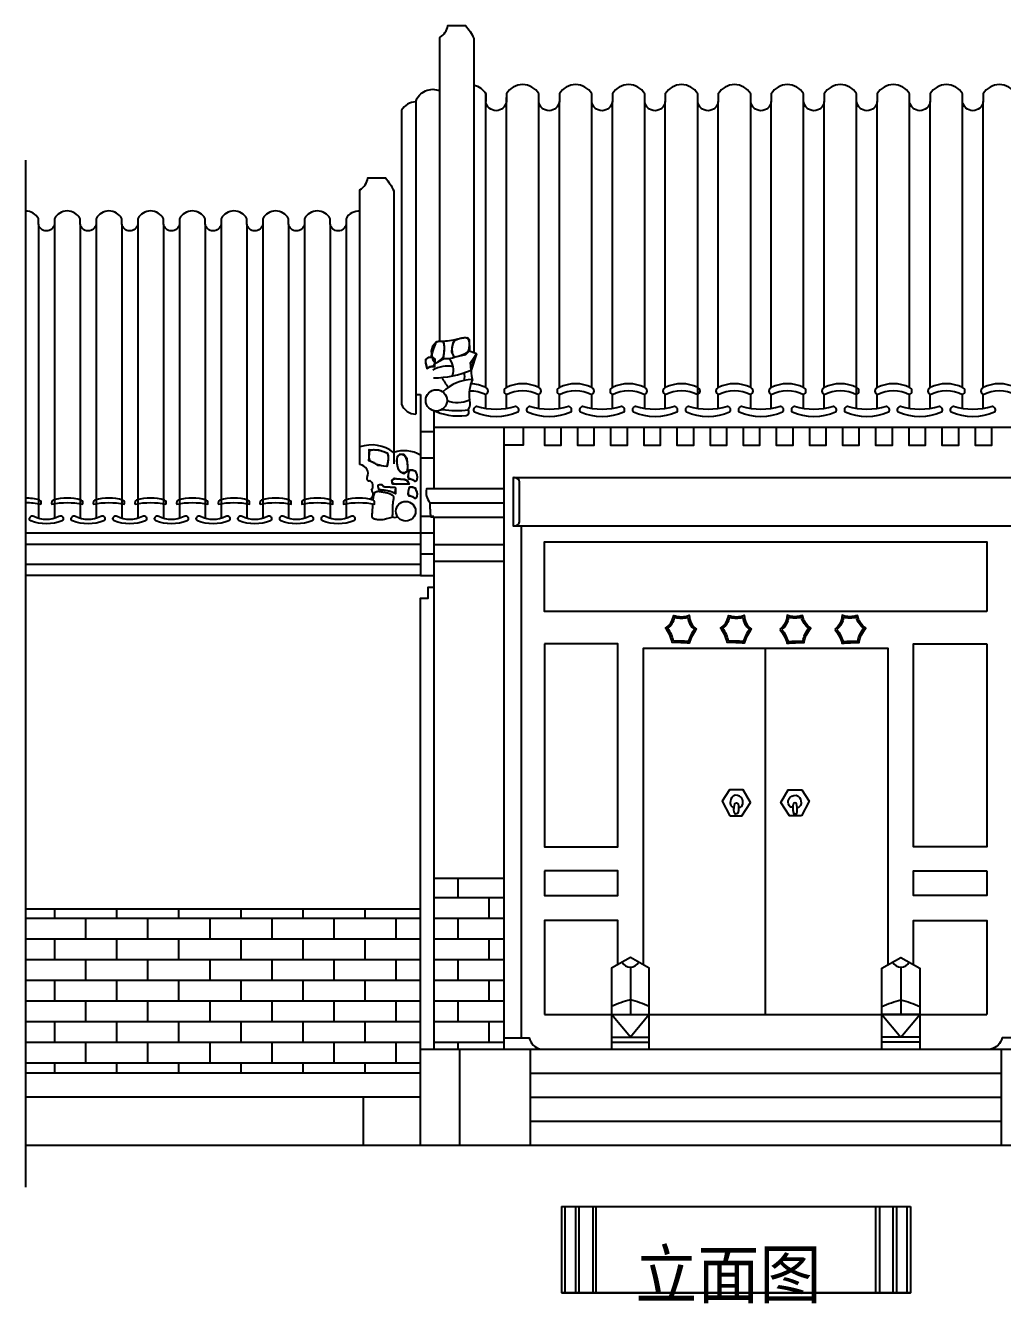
# Model space of a CAD drawing. Header units: metres. Extents: x 8921 to 17925, y 7667 to 23320.
# Drawn here: x 8950 to 14069, y 16623 to 23320 of the extents above; entities that cross this region are included whole.
import ezdxf

# ---------------------------------------------------------------- set-up
doc = ezdxf.new("R2010")
doc.units = ezdxf.units.M
for name, color, linetype in [('2', 2, 'Continuous'), ('3', 3, 'Continuous'), ('4', 4, 'Continuous'), ('7', 7, 'Continuous'), ('BH', 3, 'Continuous')]:
    doc.layers.add(name, color=color, linetype=linetype)

msp = doc.modelspace()

# ---------------------------------------------------------------- hatches: boundary and pattern name
at = {"layer": 'BH'}
h = msp.add_hatch(dxfattribs=at)
h.set_pattern_fill('AR-BRSTD', scale=1.6)
h.paths.add_polyline_path([(11018.86, 18688.28), (8949.75, 18688.28), (8949.75, 17829.88), (11018.86, 17829.88)])
h.paths.add_polyline_path([(11456.98, 18851.88), (11089.12, 18851.88), (11089.12, 18137.48), (11456.98, 18137.48)])
h.paths.add_polyline_path([(11456.98, 18137.48), (11089.12, 18137.48), (11089.12, 17955.88), (11456.98, 17955.88)])

# ---------------------------------------------------------------- linework, layer by layer
at = {"layer": '2'}
msp.add_line((8949.75, 17451.88), (17908.85, 17451.88), dxfattribs=at)
at = {"layer": '3'}
for p, q in [((10994.86, 22920.73), (10994.86, 21283.23)), ((11361.5, 21422.52), (11361.5, 22942.23)), ((11469.5, 21422.52), (11469.5, 22942.23)), ((11639.1, 21422.52), (11639.1, 22922.12)), ((11747.1, 21422.52), (11747.1, 22922.12)), ((11916.7, 21422.52), (11916.7, 22922.12)), ((12024.7, 21422.52), (12024.7, 22922.12)), ((12194.3, 21422.52), (12194.3, 22922.12)), ((12302.3, 21422.52), (12302.3, 22922.12)), ((12471.9, 21314.52), (12471.9, 22922.12)), ((12579.9, 21422.52), (12579.9, 22922.12)), ((12749.5, 21422.52), (12749.5, 22922.12)), ((12857.5, 21422.52), (12857.5, 22922.12)), ((13027.1, 21422.52), (13027.1, 22922.12)), ((13135.1, 21422.52), (13135.1, 22922.12)), ((13304.7, 21314.52), (13304.7, 22922.12)), ((13412.7, 21422.52), (13412.7, 22922.12)), ((13582.3, 21422.52), (13582.3, 22922.12)), ((13690.3, 21422.52), (13690.3, 22922.12)), ((13859.9, 21422.52), (13859.9, 22922.12)), ((13967.9, 21422.52), (13967.9, 22922.12)), ((8949.75, 22614.85), (8949.75, 17232.75)), ((9016.95, 22280.05), (9016.95, 20774.8)), ((9100.95, 22280.05), (9100.95, 20774.8)), ((9100.95, 22280.05), (9100.95, 20774.8)), ((9235.35, 22280.05), (9235.35, 20774.8)), ((9319.35, 22280.05), (9319.35, 20774.8)), ((9319.35, 22280.05), (9319.35, 20774.8)), ((9453.75, 22280.05), (9453.75, 20774.8)), ((9537.75, 22280.05), (9537.75, 20774.8)), ((9537.75, 22280.05), (9537.75, 20774.8)), ((9672.15, 22280.05), (9672.15, 20774.8)), ((9756.15, 22280.05), (9756.15, 20774.8)), ((9756.15, 22280.05), (9756.15, 20774.8)), ((9890.55, 22280.05), (9890.55, 20774.8)), ((9974.55, 22280.05), (9974.55, 20774.8)), ((9974.55, 22280.05), (9974.55, 20774.8)), ((10108.95, 22280.05), (10108.95, 20774.8)), ((10192.95, 22280.05), (10192.95, 20774.8)), ((10192.95, 22280.05), (10192.95, 20774.8)), ((10327.35, 22280.05), (10327.35, 20774.8)), ((10411.35, 22280.05), (10411.35, 20774.8)), ((10545.75, 22280.05), (10545.75, 20774.8)), ((10629.75, 22280.05), (10629.75, 20774.8)), ((11361.5, 21314.52), (11361.5, 21386.52)), ((11469.5, 21314.52), (11469.5, 21386.52)), ((11639.1, 21314.52), (11639.1, 21386.52)), ((11747.1, 21314.52), (11747.1, 21386.52)), ((11916.7, 21314.52), (11916.7, 21386.52)), ((12024.7, 21314.52), (12024.7, 21386.52)), ((12194.3, 21314.52), (12194.3, 21386.52)), ((12302.3, 21314.52), (12302.3, 21386.52)), ((12579.9, 21314.52), (12579.9, 21386.52)), ((12749.5, 21314.52), (12749.5, 21386.52)), ((12857.5, 21314.52), (12857.5, 21386.52)), ((13027.1, 21314.52), (13027.1, 21386.52)), ((13135.1, 21314.52), (13135.1, 21386.52)), ((13412.7, 21314.52), (13412.7, 21386.52)), ((13582.3, 21314.52), (13582.3, 21386.52)), ((13690.3, 21314.52), (13690.3, 21386.52)), ((13859.9, 21314.52), (13859.9, 21386.52)), ((13967.9, 21314.52), (13967.9, 21386.52)), ((11089.12, 21191.37), (11018.72, 21191.37)), ((11089.12, 21053.59), (11018.72, 21053.59)), ((9016.95, 20814.02), (9016.95, 20739.04)), ((9100.95, 20814.02), (9100.95, 20739.04)), ((9100.95, 20814.02), (9100.95, 20739.04)), ((9235.35, 20814.02), (9235.35, 20739.04)), ((9319.35, 20814.02), (9319.35, 20739.04)), ((9319.35, 20814.02), (9319.35, 20739.04)), ((9453.75, 20814.02), (9453.75, 20739.04)), ((9537.75, 20814.02), (9537.75, 20739.04)), ((9537.75, 20814.02), (9537.75, 20739.04)), ((9672.15, 20814.02), (9672.15, 20739.04)), ((9756.15, 20814.02), (9756.15, 20739.04)), ((9756.15, 20814.02), (9756.15, 20739.04)), ((9890.55, 20814.02), (9890.55, 20739.04)), ((9974.55, 20814.02), (9974.55, 20739.04)), ((9974.55, 20814.02), (9974.55, 20739.04)), ((10108.95, 20814.02), (10108.95, 20739.04)), ((10192.95, 20814.02), (10192.95, 20739.04)), ((10192.95, 20814.02), (10192.95, 20739.04)), ((10327.35, 20814.02), (10327.35, 20739.04)), ((10411.35, 20814.02), (10411.35, 20739.04)), ((10545.75, 20814.02), (10545.75, 20739.04)), ((10629.75, 20814.02), (10629.75, 20739.04)), ((11457.12, 20817.28), (11069.33, 20817.28)), ((11089.12, 20747.1), (11018.72, 20747.1)), ((11089.12, 20659.93), (11018.72, 20659.93)), ((11018.72, 20495.48), (8949.75, 20495.48)), ((11089.12, 20550.27), (11018.72, 20550.27)), ((12827.99, 18137.48), (12827.99, 20057.48)), ((12119.16, 18385.13), (12119.16, 18137.48)), ((13536.82, 18385.13), (13536.82, 18137.48)), ((11593.26, 17829.88), (14062.86, 17829.88)), ((11018.86, 17703.88), (8949.75, 17703.88)), ((11593.26, 17703.88), (14062.86, 17703.88)), ((11593.26, 17577.88), (14062.86, 17577.88)), ((11758.84, 17130.53), (13587.65, 17130.53)), ((11758.84, 17130.53), (11758.84, 16678.12)), ((11758.84, 17130.53), (11758.84, 16678.12)), ((11777.56, 16678.12), (11777.56, 17130.53)), ((11777.56, 16678.12), (11777.56, 17130.53)), ((11832.15, 17130.53), (11832.15, 16678.12)), ((11832.15, 17130.53), (11832.15, 16678.12)), ((11850.87, 16678.12), (11850.87, 17130.53)), ((11850.87, 16678.12), (11850.87, 17130.53)), ((11921.54, 17130.53), (11921.54, 16678.12)), ((11921.54, 17130.53), (11921.54, 16678.12)), ((11940.26, 16678.12), (11940.26, 17130.53)), ((11940.26, 16678.12), (11940.26, 17130.53)), ((13406.23, 16678.12), (13406.23, 17130.53)), ((13406.23, 16678.12), (13406.23, 17130.53)), ((13424.95, 17130.53), (13424.95, 16678.12)), ((13424.95, 17130.53), (13424.95, 16678.12)), ((13495.63, 16678.12), (13495.63, 17130.53)), ((13495.63, 16678.12), (13495.63, 17130.53)), ((13514.35, 17130.53), (13514.35, 16678.12)), ((13514.35, 17130.53), (13514.35, 16678.12)), ((13568.93, 16678.12), (13568.93, 17130.53)), ((13568.93, 16678.12), (13568.93, 17130.53)), ((13587.65, 17130.53), (13587.65, 16678.12)), ((13587.65, 17130.53), (13587.65, 16678.12)), ((11758.84, 16678.12), (11777.56, 16678.12)), ((11758.84, 16678.12), (11777.56, 16678.12)), ((13587.65, 16678.12), (13568.93, 16678.12)), ((13587.65, 16678.12), (13568.93, 16678.12))]:
    msp.add_line(p, q, dxfattribs=at)
for points in [[(11097.88, 21550.5), (11097.88, 21550.5), (11111.65, 21558.52), (11122.21, 21565.94), (11130, 21572.81), (11135.48, 21579.2), (11139.08, 21585.18), (11141.26, 21590.8), (11142.46, 21596.14), (11143.12, 21601.25), (11143.63, 21606.19), (11144.04, 21610.97), (11144.37, 21615.6), (11144.6, 21620.08), (11144.74, 21624.42), (11144.78, 21628.63), (11144.73, 21632.69), (11144.58, 21636.63), (11144.33, 21640.44), (11143.97, 21644.09), (11143.5, 21647.53), (11142.89, 21650.75), (11142.15, 21653.68), (11141.26, 21656.31), (11140.22, 21658.59), (11139.01, 21660.49), (11137.63, 21661.97), (11136.09, 21663.09), (11134.39, 21663.88), (11132.54, 21664.39), (11130.56, 21664.69), (11128.45, 21664.81), (11126.22, 21664.8), (11123.88, 21664.73), (11121.45, 21664.61), (11118.93, 21664.42), (11116.34, 21664.12), (11113.7, 21663.67), (11111.02, 21663.01), (11108.32, 21662.12), (11105.62, 21660.94), (11102.92, 21659.43), (11100.25, 21657.56), (11097.63, 21655.37), (11095.08, 21652.9), (11092.64, 21650.22), (11090.32, 21647.35), (11088.14, 21644.37), (11086.15, 21641.31), (11084.35, 21638.22), (11082.76, 21635.15), (11081.4, 21632.1), (11080.24, 21629.05), (11079.27, 21626), (11078.49, 21622.93), (11077.89, 21619.85), (11077.46, 21616.73), (11077.18, 21613.57), (11077.06, 21610.37), (11077.07, 21607.12), (11077.21, 21603.82), (11077.46, 21600.49), (11077.83, 21597.12), (11078.28, 21593.71), (11078.82, 21590.27), (11079.44, 21586.81), (11080.14, 21583.3), (11081.03, 21579.68), (11082.25, 21575.85), (11083.93, 21571.73), (11086.2, 21567.23), (11089.2, 21562.24), (11093.04, 21556.7), (11097.88, 21550.5), (11139.27, 21572.76), (11144.05, 21602.97), (11145.64, 21637.96), (11140.87, 21664.99), (11124.95, 21664.99), (11102.66, 21663.4), (11081.96, 21637.96), (11075.59, 21614.1), (11078.77, 21587.07), (11083.55, 21567.99), (11097.88, 21550.5)], [(11195, 21582.3), (11195, 21582.3), (11215.95, 21587.5), (11232.59, 21592.41), (11245.47, 21597.14), (11255.12, 21601.76), (11262.09, 21606.38), (11266.93, 21611.09), (11270.16, 21615.98), (11272.35, 21621.13), (11273.94, 21626.6), (11275.07, 21632.31), (11275.78, 21638.13), (11276.12, 21643.94), (11276.12, 21649.6), (11275.84, 21654.99), (11275.32, 21659.98), (11274.61, 21664.46), (11273.73, 21668.32), (11272.7, 21671.59), (11271.49, 21674.31), (11270.1, 21676.55), (11268.5, 21678.36), (11266.7, 21679.78), (11264.67, 21680.87), (11262.4, 21681.69), (11259.89, 21682.27), (11257.14, 21682.65), (11254.16, 21682.83), (11250.96, 21682.81), (11247.54, 21682.63), (11243.93, 21682.28), (11240.12, 21681.79), (11236.13, 21681.16), (11231.98, 21680.4), (11227.72, 21679.52), (11223.44, 21678.51), (11219.21, 21677.38), (11215.11, 21676.13), (11211.2, 21674.75), (11207.57, 21673.24), (11204.29, 21671.62), (11201.41, 21669.87), (11198.91, 21667.99), (11196.75, 21666), (11194.9, 21663.9), (11193.31, 21661.68), (11191.94, 21659.35), (11190.74, 21656.92), (11189.69, 21654.39), (11188.75, 21651.75), (11187.89, 21649.01), (11187.12, 21646.14), (11186.43, 21643.14), (11185.8, 21640), (11185.23, 21636.7), (11184.72, 21633.24), (11184.25, 21629.61), (11183.85, 21625.77), (11183.64, 21621.6), (11183.77, 21616.98), (11184.4, 21611.77), (11185.69, 21605.83), (11187.78, 21599.03), (11190.83, 21591.23), (11195, 21582.3), (11257.09, 21596.61), (11277.79, 21617.28), (11276.2, 21671.35), (11265.05, 21684.07), (11237.99, 21682.48), (11199.78, 21672.94), (11188.63, 21655.45), (11183.85, 21631.6), (11182.26, 21607.74), (11195, 21582.3)], [(11053.3, 21523.63), (11053.3, 21523.63), (11059.11, 21526.79), (11064.6, 21529.24), (11069.71, 21531.17), (11074.43, 21532.77), (11078.71, 21534.22), (11082.52, 21535.7), (11085.82, 21537.41), (11088.59, 21539.53), (11090.8, 21542.19), (11092.49, 21545.32), (11093.69, 21548.78), (11094.46, 21552.45), (11094.85, 21556.19), (11094.9, 21559.88), (11094.65, 21563.38), (11094.16, 21566.56), (11093.47, 21569.33), (11092.57, 21571.68), (11091.46, 21573.66), (11090.15, 21575.31), (11088.63, 21576.66), (11086.89, 21577.74), (11084.93, 21578.61), (11082.75, 21579.28), (11080.36, 21579.81), (11077.8, 21580.17), (11075.1, 21580.39), (11072.34, 21580.44), (11069.55, 21580.34), (11066.78, 21580.07), (11064.09, 21579.63), (11061.53, 21579.02), (11059.13, 21578.24), (11056.91, 21577.29), (11054.87, 21576.19), (11053.03, 21574.94), (11051.39, 21573.56), (11049.96, 21572.05), (11048.73, 21570.42), (11047.73, 21568.68), (11046.94, 21566.84), (11046.38, 21564.86), (11046.03, 21562.7), (11045.89, 21560.33), (11045.95, 21557.72), (11046.22, 21554.82), (11046.68, 21551.59), (11047.33, 21548.01), (11048.16, 21544.07), (11049.1, 21539.95), (11050.09, 21535.87), (11051.06, 21532.04), (11051.94, 21528.69), (11052.65, 21526.02), (11053.12, 21524.26), (11053.3, 21523.63), (11069.22, 21533.17), (11094.7, 21533.17), (11096.29, 21571.33), (11085.14, 21580.87), (11059.67, 21580.87), (11045.34, 21569.74), (11045.34, 21552.25), (11053.3, 21523.63), (11053.3, 21523.63)], [(11312.82, 21599.79), (11270.16, 21615.98)], [(11291.26, 21465.07), (11291.26, 21465.07), (11288.84, 21482.99), (11287.16, 21500.24), (11286.57, 21517), (11287.44, 21533.46), (11290.13, 21549.78), (11295.02, 21566.16), (11302.46, 21582.77), (11312.82, 21599.79), (11284.16, 21513.92), (11280.98, 21553.68), (11312.82, 21599.79)], [(11557.12, 21213.48), (11557.12, 21120.68), (11457.12, 21120.68)], [(11668.46, 21213.48), (11668.46, 21120.68), (11756.46, 21120.68), (11756.46, 21213.48)], [(11842.06, 21213.48), (11842.06, 21120.68), (11930.06, 21120.68), (11930.06, 21213.48)], [(12015.66, 21213.48), (12015.66, 21120.68), (12103.66, 21120.68), (12103.66, 21213.48)], [(12189.26, 21213.48), (12189.26, 21120.68), (12277.26, 21120.68), (12277.26, 21213.48)], [(12362.86, 21213.48), (12362.86, 21120.68), (12450.86, 21120.68), (12450.86, 21213.48)], [(12536.46, 21213.48), (12536.46, 21120.68), (12624.46, 21120.68), (12624.46, 21213.48)], [(12710.06, 21213.48), (12710.06, 21120.68), (12798.06, 21120.68), (12798.06, 21213.48)], [(12883.66, 21213.48), (12883.66, 21120.68), (12971.66, 21120.68), (12971.66, 21213.48)], [(13057.26, 21213.48), (13057.26, 21120.68), (13145.26, 21120.68), (13145.26, 21213.48)], [(13230.86, 21213.48), (13230.86, 21120.68), (13318.86, 21120.68), (13318.86, 21213.48)], [(13404.46, 21213.48), (13404.46, 21120.68), (13492.46, 21120.68), (13492.46, 21213.48)], [(13578.06, 21213.48), (13578.06, 21120.68), (13666.06, 21120.68), (13666.06, 21213.48)], [(13751.66, 21213.48), (13751.66, 21120.68), (13839.66, 21120.68), (13839.66, 21213.48)], [(13925.26, 21213.48), (13925.26, 21120.68), (14013.26, 21120.68), (14013.26, 21213.48)], [(10843.58, 21008.53), (10843.58, 21008.53), (10827.65, 21010.94), (10814.71, 21013.34), (10804.35, 21015.71), (10796.13, 21018.04), (10789.65, 21020.29), (10784.49, 21022.48), (10780.22, 21024.56), (10776.44, 21026.54), (10772.79, 21028.4), (10769.26, 21030.21), (10765.9, 21032.03), (10762.76, 21033.93), (10759.89, 21035.98), (10757.34, 21038.25), (10755.17, 21040.82), (10753.43, 21043.74), (10752.14, 21047.06), (10751.27, 21050.73), (10750.73, 21054.64), (10750.47, 21058.72), (10750.41, 21062.88), (10750.48, 21067.02), (10750.61, 21071.06), (10750.74, 21074.92), (10750.82, 21078.51), (10750.93, 21081.81), (10751.18, 21084.81), (10751.68, 21087.52), (10752.53, 21089.9), (10753.84, 21091.96), (10755.72, 21093.69), (10758.27, 21095.07), (10761.57, 21096.11), (10765.5, 21096.83), (10769.95, 21097.24), (10774.75, 21097.39), (10779.79, 21097.3), (10784.91, 21097), (10789.99, 21096.52), (10794.87, 21095.88), (10799.45, 21095.12), (10803.73, 21094.25), (10807.74, 21093.3), (10811.49, 21092.29), (10815.01, 21091.24), (10818.33, 21090.17), (10821.48, 21089.12), (10824.47, 21088.09), (10827.33, 21087.1), (10830.05, 21086.14), (10832.63, 21085.18), (10835.03, 21084.19), (10837.26, 21083.15), (10839.31, 21082.04), (10841.14, 21080.83), (10842.77, 21079.49), (10844.17, 21078), (10845.37, 21076.34), (10846.37, 21074.5), (10847.21, 21072.46), (10847.89, 21070.21), (10848.45, 21067.73), (10848.88, 21065), (10849.23, 21062.01), (10849.48, 21058.71), (10849.59, 21054.9), (10849.5, 21050.36), (10849.13, 21044.85), (10848.42, 21038.14), (10847.3, 21030), (10845.71, 21020.21), (10843.58, 21008.53), (10796.75, 21014.98), (10775.76, 21027.88), (10748.31, 21039.17), (10751.54, 21077.87), (10749.93, 21098.84), (10798.37, 21097.23), (10825.82, 21087.55), (10845.19, 21081.1), (10850.04, 21064.97), (10850.04, 21042.39), (10843.58, 21008.53)], [(10951.76, 20984.34), (10951.76, 20984.34), (10952.21, 20994.71), (10952.38, 21004.09), (10952.27, 21012.56), (10951.89, 21020.19), (10951.26, 21027.05), (10950.39, 21033.21), (10949.3, 21038.75), (10947.99, 21043.74), (10946.48, 21048.24), (10944.79, 21052.28), (10942.93, 21055.88), (10940.93, 21059.06), (10938.8, 21061.83), (10936.56, 21064.22), (10934.24, 21066.25), (10931.84, 21067.93), (10929.4, 21069.28), (10926.92, 21070.32), (10924.44, 21071.06), (10921.95, 21071.52), (10919.5, 21071.72), (10917.08, 21071.67), (10914.74, 21071.39), (10912.47, 21070.88), (10910.3, 21070.18), (10908.24, 21069.28), (10906.3, 21068.18), (10904.5, 21066.89), (10902.83, 21065.41), (10901.3, 21063.74), (10899.94, 21061.89), (10898.74, 21059.86), (10897.72, 21057.66), (10896.86, 21055.3), (10896.17, 21052.79), (10895.62, 21050.16), (10895.2, 21047.4), (10894.92, 21044.56), (10894.76, 21041.63), (10894.71, 21038.63), (10894.76, 21035.59), (10894.9, 21032.51), (10895.12, 21029.43), (10895.41, 21026.37), (10895.77, 21023.34), (10896.18, 21020.38), (10896.64, 21017.49), (10897.13, 21014.71), (10897.65, 21012.05), (10898.21, 21009.51), (10898.81, 21007.07), (10899.48, 21004.73), (10900.23, 21002.48), (10901.06, 21000.31), (10902, 20998.21), (10903.05, 20996.16), (10904.22, 20994.17), (10905.54, 20992.23), (10907, 20990.34), (10908.62, 20988.49), (10910.41, 20986.68), (10912.38, 20984.92), (10914.54, 20983.2), (10916.91, 20981.52), (10919.5, 20979.9), (10922.41, 20978.5), (10925.72, 20977.48), (10929.54, 20977.03), (10933.95, 20977.31), (10939.06, 20978.51), (10944.97, 20980.79), (10951.76, 20984.34), (10953.37, 21013.37), (10950.14, 21048.84), (10932.38, 21071.42), (10911.39, 21073.03), (10896.86, 21061.75), (10893.63, 21039.17), (10896.86, 21013.37), (10901.7, 20995.63), (10914.62, 20981.11), (10932.38, 20973.05), (10951.76, 20984.34)], [(10990.88, 20929.95), (10990.88, 20929.95), (10987.14, 20933.29), (10983.42, 20935.93), (10979.79, 20937.97), (10976.29, 20939.56), (10972.97, 20940.8), (10969.9, 20941.82), (10967.13, 20942.75), (10964.7, 20943.7), (10962.66, 20944.77), (10960.99, 20945.97), (10959.63, 20947.29), (10958.57, 20948.71), (10957.74, 20950.21), (10957.12, 20951.78), (10956.67, 20953.39), (10956.34, 20955.04), (10956.11, 20956.71), (10955.96, 20958.39), (10955.89, 20960.09), (10955.89, 20961.81), (10955.97, 20963.54), (10956.12, 20965.28), (10956.34, 20967.03), (10956.62, 20968.78), (10956.96, 20970.55), (10957.35, 20972.31), (10957.77, 20974.06), (10958.22, 20975.77), (10958.69, 20977.44), (10959.15, 20979.06), (10959.61, 20980.6), (10960.04, 20982.07), (10960.44, 20983.44), (10960.84, 20984.71), (10961.26, 20985.87), (10961.75, 20986.92), (10962.31, 20987.86), (10963, 20988.67), (10963.83, 20989.36), (10964.84, 20989.91), (10966.05, 20990.32), (10967.43, 20990.61), (10968.96, 20990.78), (10970.6, 20990.83), (10972.32, 20990.78), (10974.1, 20990.63), (10975.89, 20990.4), (10977.68, 20990.09), (10979.42, 20989.71), (10981.11, 20989.26), (10982.74, 20988.72), (10984.29, 20988.11), (10985.76, 20987.41), (10987.14, 20986.62), (10988.42, 20985.73), (10989.59, 20984.74), (10990.64, 20983.66), (10991.58, 20982.48), (10992.43, 20981.25), (10993.2, 20979.96), (10993.91, 20978.64), (10994.56, 20977.31), (10995.18, 20975.99), (10995.78, 20974.69), (10996.36, 20973.43), (10996.93, 20972.2), (10997.48, 20971), (10998.01, 20969.82), (10998.5, 20968.65), (10998.96, 20967.48), (10999.38, 20966.29), (10999.75, 20965.1), (11000.07, 20963.87), (11000.34, 20962.62), (11000.57, 20961.35), (11000.75, 20960.04), (11000.9, 20958.72), (11001.01, 20957.36), (11001.09, 20955.98), (11001.13, 20954.58), (11001.15, 20953.15), (11001.14, 20951.69), (11001.1, 20950.22), (11001.01, 20948.73), (11000.87, 20947.22), (11000.68, 20945.7), (11000.43, 20944.17), (11000.12, 20942.63), (10999.73, 20941.09), (10999.22, 20939.54), (10998.54, 20937.98), (10997.65, 20936.41), (10996.48, 20934.83), (10995, 20933.22), (10993.15, 20931.6), (10990.88, 20929.95), (10980.91, 20939.91), (10960.41, 20942.13), (10955.42, 20954.86), (10955.97, 20968.69), (10960.41, 20983.08), (10962.62, 20991.38), (10978.14, 20990.83), (10990.88, 20985.85), (10995.87, 20974.23), (11000.3, 20965.37), (11001.41, 20954.86), (11000.86, 20942.68), (10997.53, 20934.38), (10990.88, 20929.95)], [(10887.67, 20896.82), (10887.67, 20896.82), (10887.38, 20886.91), (10886.55, 20879.73), (10885.29, 20874.9), (10883.68, 20872), (10881.82, 20870.64), (10879.8, 20870.42), (10877.72, 20870.93), (10875.67, 20871.78), (10873.72, 20872.63), (10871.86, 20873.42), (10870.09, 20874.16), (10868.37, 20874.86), (10866.69, 20875.52), (10865.02, 20876.15), (10863.34, 20876.76), (10861.63, 20877.36), (10859.87, 20877.94), (10858.06, 20878.51), (10856.21, 20879.07), (10854.3, 20879.62), (10852.34, 20880.14), (10850.34, 20880.65), (10848.3, 20881.14), (10846.21, 20881.6), (10844.07, 20882.04), (10841.91, 20882.45), (10839.73, 20882.83), (10837.54, 20883.19), (10835.35, 20883.52), (10833.18, 20883.83), (10831.04, 20884.11), (10828.94, 20884.37), (10826.88, 20884.6), (10824.88, 20884.81), (10822.93, 20885.01), (10821.02, 20885.21), (10819.15, 20885.41), (10817.33, 20885.62), (10815.54, 20885.86), (10813.79, 20886.12), (10812.08, 20886.41), (10810.42, 20886.75), (10808.82, 20887.13), (10807.31, 20887.56), (10805.9, 20888.05), (10804.61, 20888.6), (10803.45, 20889.21), (10802.43, 20889.9), (10801.58, 20890.67), (10800.87, 20891.5), (10800.28, 20892.41), (10799.81, 20893.37), (10799.43, 20894.39), (10799.12, 20895.47), (10798.86, 20896.58), (10798.65, 20897.74), (10798.45, 20898.93), (10798.27, 20900.14), (10798.11, 20901.36), (10797.99, 20902.57), (10797.89, 20903.76), (10797.83, 20904.91), (10797.8, 20906.02), (10797.81, 20907.06), (10797.87, 20908.02), (10797.98, 20908.91), (10798.16, 20909.73), (10798.4, 20910.47), (10798.73, 20911.15), (10799.15, 20911.75), (10799.67, 20912.3), (10800.31, 20912.78), (10801.06, 20913.2), (10801.91, 20913.56), (10802.86, 20913.86), (10803.87, 20914.11), (10804.95, 20914.31), (10806.06, 20914.46), (10807.2, 20914.57), (10808.34, 20914.62), (10809.48, 20914.63), (10810.6, 20914.6), (10811.7, 20914.52), (10812.76, 20914.39), (10813.79, 20914.21), (10814.77, 20913.97), (10815.7, 20913.68), (10816.56, 20913.33), (10817.36, 20912.92), (10818.1, 20912.46), (10818.78, 20911.95), (10819.42, 20911.4), (10820.03, 20910.83), (10820.61, 20910.23), (10821.18, 20909.62), (10821.73, 20909), (10822.29, 20908.37), (10822.86, 20907.76), (10823.47, 20907.15), (10824.12, 20906.56), (10824.84, 20905.99), (10825.64, 20905.45), (10826.54, 20904.95), (10827.55, 20904.48), (10828.69, 20904.05), (10829.96, 20903.66), (10831.36, 20903.32), (10832.9, 20903.01), (10834.57, 20902.74), (10836.37, 20902.52), (10838.31, 20902.32), (10840.39, 20902.17), (10842.6, 20902.05), (10844.91, 20901.95), (10847.3, 20901.89), (10849.72, 20901.83), (10852.13, 20901.8), (10854.52, 20901.77), (10856.83, 20901.74), (10859.04, 20901.71), (10861.12, 20901.67), (10863.07, 20901.62), (10864.9, 20901.57), (10866.62, 20901.52), (10868.23, 20901.47), (10869.75, 20901.42), (10871.18, 20901.38), (10872.53, 20901.34), (10873.81, 20901.31), (10875.03, 20901.28), (10876.19, 20901.25), (10877.3, 20901.21), (10878.35, 20901.15), (10879.37, 20901.07), (10880.35, 20900.97), (10881.3, 20900.83), (10882.22, 20900.65), (10883.11, 20900.42), (10883.97, 20900.11), (10884.8, 20899.71), (10885.58, 20899.2), (10886.33, 20898.56), (10887.02, 20897.77), (10887.67, 20896.82), (10887.67, 20866.38), (10874.37, 20872.47), (10862.18, 20877.45), (10846.67, 20881.88), (10828.38, 20884.64), (10813.42, 20885.75), (10800.68, 20889.07), (10798.46, 20897.37), (10797.35, 20907.89), (10799.01, 20913.42), (10808.43, 20915.08), (10817.3, 20913.98), (10821.73, 20909), (10826.17, 20904.01), (10838.91, 20901.8), (10860.52, 20901.8), (10873.27, 20901.25), (10881.58, 20901.25), (10886.01, 20899.59), (10887.67, 20896.82)], [(10959.83, 20916.61), (10959.83, 20916.61), (10937.52, 20916.11), (10919.83, 20915.86), (10906.17, 20915.83), (10895.93, 20916.05), (10888.53, 20916.51), (10883.37, 20917.23), (10879.84, 20918.2), (10877.35, 20919.43), (10875.4, 20920.91), (10873.86, 20922.61), (10872.72, 20924.48), (10871.95, 20926.47), (10871.53, 20928.52), (10871.43, 20930.6), (10871.63, 20932.64), (10872.1, 20934.61), (10872.83, 20936.46), (10873.8, 20938.18), (10875, 20939.74), (10876.41, 20941.13), (10878.02, 20942.35), (10879.82, 20943.38), (10881.8, 20944.21), (10883.94, 20944.83), (10886.24, 20945.22), (10888.68, 20945.42), (10891.27, 20945.46), (10894, 20945.36), (10896.87, 20945.17), (10899.87, 20944.9), (10903.01, 20944.6), (10906.28, 20944.29), (10909.67, 20944), (10913.15, 20943.72), (10916.69, 20943.43), (10920.25, 20943.13), (10923.82, 20942.8), (10927.34, 20942.42), (10930.79, 20941.98), (10934.13, 20941.47), (10937.35, 20940.83), (10940.47, 20939.91), (10943.55, 20938.48), (10946.63, 20936.34), (10949.75, 20933.3), (10952.96, 20929.13), (10956.3, 20923.63), (10959.83, 20916.61), (10893.63, 20914.99), (10872.64, 20916.61), (10869.41, 20935.96), (10882.33, 20947.25), (10904.93, 20944.02), (10935.61, 20942.41), (10950.14, 20937.57), (10959.83, 20916.61)], [(10990.74, 20840.92), (10990.74, 20840.92), (10986.99, 20844.26), (10983.28, 20846.89), (10979.64, 20848.94), (10976.14, 20850.53), (10972.83, 20851.77), (10969.76, 20852.79), (10966.98, 20853.71), (10964.56, 20854.66), (10962.52, 20855.74), (10960.84, 20856.94), (10959.49, 20858.26), (10958.42, 20859.68), (10957.6, 20861.18), (10956.98, 20862.75), (10956.53, 20864.36), (10956.2, 20866.01), (10955.96, 20867.68), (10955.81, 20869.36), (10955.74, 20871.06), (10955.75, 20872.78), (10955.83, 20874.51), (10955.98, 20876.24), (10956.2, 20877.99), (10956.48, 20879.75), (10956.82, 20881.52), (10957.2, 20883.28), (10957.63, 20885.03), (10958.08, 20886.74), (10958.54, 20888.41), (10959.01, 20890.03), (10959.46, 20891.57), (10959.89, 20893.04), (10960.3, 20894.41), (10960.7, 20895.68), (10961.12, 20896.84), (10961.6, 20897.89), (10962.17, 20898.83), (10962.85, 20899.64), (10963.69, 20900.33), (10964.7, 20900.88), (10965.9, 20901.29), (10967.29, 20901.58), (10968.81, 20901.75), (10970.46, 20901.8), (10972.18, 20901.75), (10973.96, 20901.6), (10975.75, 20901.37), (10977.53, 20901.06), (10979.28, 20900.68), (10980.97, 20900.23), (10982.59, 20899.69), (10984.15, 20899.08), (10985.62, 20898.38), (10987, 20897.59), (10988.28, 20896.7), (10989.45, 20895.71), (10990.5, 20894.63), (10991.44, 20893.45), (10992.29, 20892.21), (10993.06, 20890.93), (10993.77, 20889.61), (10994.42, 20888.28), (10995.04, 20886.96), (10995.63, 20885.66), (10996.22, 20884.4), (10996.79, 20883.17), (10997.34, 20881.97), (10997.86, 20880.79), (10998.36, 20879.62), (10998.82, 20878.45), (10999.23, 20877.26), (10999.6, 20876.06), (10999.93, 20874.84), (11000.2, 20873.59), (11000.42, 20872.32), (11000.61, 20871.01), (11000.75, 20869.69), (11000.86, 20868.33), (11000.94, 20866.95), (11000.99, 20865.55), (11001.01, 20864.12), (11001, 20862.66), (11000.95, 20861.19), (11000.86, 20859.7), (11000.73, 20858.19), (11000.54, 20856.67), (11000.29, 20855.14), (10999.97, 20853.6), (10999.59, 20852.06), (10999.08, 20850.51), (10998.4, 20848.95), (10997.5, 20847.38), (10996.34, 20845.8), (10994.86, 20844.19), (10993.01, 20842.57), (10990.74, 20840.92), (10980.76, 20850.88), (10960.26, 20853.1), (10955.28, 20865.83), (10955.83, 20879.66), (10960.26, 20894.05), (10962.48, 20902.35), (10977.99, 20901.8), (10990.74, 20896.82), (10995.73, 20885.2), (11000.16, 20876.34), (11001.27, 20865.83), (11000.71, 20853.65), (10997.39, 20845.35), (10990.74, 20840.92)], [(10771.58, 20832.53), (10772.1, 20838.23), (10772.84, 20844.95), (10773.73, 20851.25), (10774.82, 20857.04), (10776.17, 20862.26), (10777.82, 20866.85), (10779.82, 20870.74), (10782.22, 20873.87), (10785.07, 20876.19), (10788.34, 20877.78), (10791.99, 20878.72), (10796.01, 20879.11), (10800.36, 20879.05), (10805, 20878.63), (10809.91, 20877.95), (10815.05, 20877.09), (10820.39, 20876.15), (10825.84, 20875.13), (10831.33, 20874.05), (10836.78, 20872.9), (10842.1, 20871.68), (10847.22, 20870.4), (10852.04, 20869.07), (10856.49, 20867.69), (10860.51, 20866.25), (10864.08, 20864.75), (10867.21, 20863.17), (10869.92, 20861.51), (10872.21, 20859.74), (10874.09, 20857.86), (10875.58, 20855.86), (10876.68, 20853.71), (10877.4, 20851.42), (10877.8, 20848.99), (10877.93, 20846.44), (10877.82, 20843.77), (10877.54, 20841), (10877.13, 20838.14), (10876.65, 20835.21), (10876.14, 20832.21), (10875.65, 20829.16), (10875.18, 20826.07), (10874.75, 20822.94), (10874.36, 20819.78), (10874, 20816.59), (10873.68, 20813.39), (10873.41, 20810.17), (10873.18, 20806.94), (10873, 20803.71), (10872.87, 20800.47), (10872.77, 20797.18), (10872.71, 20793.82), (10872.67, 20790.39), (10872.65, 20786.85), (10872.64, 20783.2), (10872.64, 20779.39), (10872.63, 20775.43), (10872.59, 20771.29), (10872.47, 20766.98), (10872.24, 20762.48), (10871.85, 20757.78), (10871.28, 20752.88), (10870.48, 20747.77), (10869.41, 20742.44)], [(10720.46, 17451.88), (10720.46, 17703.88)], [(11758.84, 17130.53), (13587.65, 17130.53)], [(11758.84, 16678.12), (13587.65, 16678.12), (13587.65, 16678.12), (11758.84, 16678.12)]]:
    msp.add_lwpolyline(points, dxfattribs=at)
for points in [[(11275.7, 21406.52, -0.12), (11361.5, 21386.52, 0.68), (11361.5, 21422.52, 0.11), (11283.02, 21442.42, 0.11)], [(11504.79, 20698.28, 0.52), (11537.51, 20725.85), (11537.51, 20922.71, 0.52), (11504.79, 20950.28)], [(8949.75, 20820.31, -0.06), (9030.46, 20811.2, 0.35), (9023.24, 20833.35, 0.07), (8949.75, 20843.28, 0.07)], [(12685.55, 19225.87, 0.5), (12705.02, 19232.84, 0.19), (12707.55, 19263.81, 0.32), (12668.31, 19285.93, 0.36), (12643, 19254.33, 0.43), (12662.4, 19220.15, 0.29)], [(12970.44, 19225.87, -0.5), (12950.97, 19232.84, -0.19), (12948.44, 19263.81, -0.32), (12987.67, 19285.93, -0.36), (13012.99, 19254.33, -0.43), (12993.59, 19220.15, -0.29)], [(12218.39, 18179.26, 0.03), (12119.16, 18214.43, 0.03), (12019.99, 18179.26, 0.03)], [(13437.59, 18179.26, -0.03), (13536.82, 18214.43, -0.03), (13635.99, 18179.26, -0.03)]]:
    msp.add_lwpolyline(points, format="xyb", dxfattribs=at)
for points in [[(11639.1, 21386.52, 0.68), (11639.1, 21422.52, 0.24), (11469.5, 21422.52, 0.68), (11469.5, 21386.52, -0.24)], [(11916.7, 21386.52, 0.68), (11916.7, 21422.52, 0.24), (11747.1, 21422.52, 0.68), (11747.1, 21386.52, -0.24)], [(12194.3, 21386.52, 0.68), (12194.3, 21422.52, 0.24), (12024.7, 21422.52, 0.68), (12024.7, 21386.52, -0.24)], [(12471.9, 21386.52, 0.68), (12471.9, 21422.52, 0.24), (12302.3, 21422.52, 0.68), (12302.3, 21386.52, -0.24)], [(12749.5, 21386.52, 0.68), (12749.5, 21422.52, 0.24), (12579.9, 21422.52, 0.68), (12579.9, 21386.52, -0.24)], [(13027.1, 21386.52, 0.68), (13027.1, 21422.52, 0.24), (12857.5, 21422.52, 0.68), (12857.5, 21386.52, -0.24)], [(13304.7, 21386.52, 0.68), (13304.7, 21422.52, 0.24), (13135.1, 21422.52, 0.68), (13135.1, 21386.52, -0.24)], [(13582.3, 21386.52, 0.68), (13582.3, 21422.52, 0.24), (13412.7, 21422.52, 0.68), (13412.7, 21386.52, -0.24)], [(13859.9, 21386.52, 0.68), (13859.9, 21422.52, 0.24), (13690.3, 21422.52, 0.68), (13690.3, 21386.52, -0.24)], [(14137.5, 21386.52, 0.68), (14137.5, 21422.52, 0.24), (13967.9, 21422.52, 0.68), (13967.9, 21386.52, -0.24)], [(11302.07, 21293.91, -0.48), (11313.5, 21326.12, 0.16), (11517.5, 21326.12, -0.48), (11528.93, 21293.91, -0.21)], [(11579.67, 21293.91, -0.48), (11591.1, 21326.12, 0.16), (11795.1, 21326.12, -0.48), (11806.53, 21293.91, -0.21)], [(11857.27, 21293.91, -0.48), (11868.7, 21326.12, 0.16), (12072.7, 21326.12, -0.48), (12084.13, 21293.91, -0.21)], [(12134.87, 21293.91, -0.48), (12146.3, 21326.12, 0.16), (12350.3, 21326.12, -0.48), (12361.73, 21293.91, -0.21)], [(12412.47, 21293.91, -0.48), (12423.9, 21326.12, 0.16), (12627.9, 21326.12, -0.48), (12639.33, 21293.91, -0.21)], [(12690.07, 21293.91, -0.48), (12701.5, 21326.12, 0.16), (12905.5, 21326.12, -0.48), (12916.93, 21293.91, -0.21)], [(12967.67, 21293.91, -0.48), (12979.1, 21326.12, 0.16), (13183.1, 21326.12, -0.48), (13194.53, 21293.91, -0.21)], [(13245.27, 21293.91, -0.48), (13256.7, 21326.12, 0.16), (13460.7, 21326.12, -0.48), (13472.13, 21293.91, -0.21)], [(13522.87, 21293.91, -0.48), (13534.3, 21326.12, 0.16), (13738.3, 21326.12, -0.48), (13749.73, 21293.91, -0.21)], [(13800.47, 21293.91, -0.48), (13811.9, 21326.12, 0.16), (14015.9, 21326.12, -0.48), (14027.33, 21293.91, -0.21)], [(9094.67, 20833.35, 0.35), (9087.45, 20811.2, -0.11), (9248.86, 20811.2, 0.35), (9241.64, 20833.35, 0.14)], [(9313.07, 20833.35, 0.35), (9305.85, 20811.2, -0.11), (9467.26, 20811.2, 0.35), (9460.04, 20833.35, 0.14)], [(9531.47, 20833.35, 0.35), (9524.25, 20811.2, -0.11), (9685.66, 20811.2, 0.35), (9678.44, 20833.35, 0.14)], [(9749.87, 20833.35, 0.35), (9742.65, 20811.2, -0.11), (9904.06, 20811.2, 0.35), (9896.84, 20833.35, 0.14)], [(9968.27, 20833.35, 0.35), (9961.05, 20811.2, -0.11), (10122.46, 20811.2, 0.35), (10115.24, 20833.35, 0.14)], [(10186.67, 20833.35, 0.35), (10179.45, 20811.2, -0.11), (10340.86, 20811.2, 0.35), (10333.64, 20833.35, 0.14)], [(10405.07, 20833.35, 0.35), (10397.85, 20811.2, -0.11), (10559.26, 20811.2, 0.35), (10552.04, 20833.35, 0.14)], [(10623.47, 20833.35, 0.35), (10616.25, 20811.2, -0.11), (10777.66, 20811.2, 0.35), (10770.44, 20833.35, 0.14)], [(9141.1, 20723.71, -0.18), (8976.81, 20723.71, -0.94), (8992.95, 20748.79, 0.24), (9124.95, 20748.79, -0.94)], [(9359.5, 20723.71, -0.18), (9195.21, 20723.71, -0.94), (9211.35, 20748.79, 0.24), (9343.35, 20748.79, -0.94)], [(9577.9, 20723.71, -0.18), (9413.61, 20723.71, -0.94), (9429.75, 20748.79, 0.24), (9561.75, 20748.79, -0.94)], [(9796.3, 20723.71, -0.18), (9632.01, 20723.71, -0.94), (9648.15, 20748.79, 0.24), (9780.15, 20748.79, -0.94)], [(10014.7, 20723.71, -0.18), (9850.41, 20723.71, -0.94), (9866.55, 20748.79, 0.24), (9998.55, 20748.79, -0.94)], [(10233.1, 20723.71, -0.18), (10068.81, 20723.71, -0.94), (10084.95, 20748.79, 0.24), (10216.95, 20748.79, -0.94)], [(10451.5, 20723.71, -0.18), (10287.21, 20723.71, -0.94), (10303.35, 20748.79, 0.24), (10435.35, 20748.79, -0.94)], [(10669.9, 20723.71, -0.18), (10505.61, 20723.71, -0.94), (10521.75, 20748.79, 0.24), (10653.75, 20748.79, -0.94)], [(12465.96, 20155.93, 0.11), (12428.07, 20082.97, 0.03), (12338.24, 20086.01, 0.15), (12302.58, 20161.15, 0.21), (12345.99, 20228.71, 0.17), (12427.76, 20229.16, 0.24)], [(12754.13, 20155.93, 0.11), (12716.23, 20082.97, 0.03), (12626.4, 20086.01, 0.15), (12590.74, 20161.15, 0.21), (12634.16, 20228.71, 0.17), (12715.93, 20229.16, 0.24)], [(12901.86, 20155.93, -0.11), (12939.75, 20082.97, -0.03), (13029.58, 20086.01, -0.15), (13065.24, 20161.15, -0.21), (13021.83, 20228.71, -0.17), (12940.06, 20229.16, -0.24)], [(13190.02, 20155.93, -0.11), (13227.92, 20082.97, -0.03), (13317.75, 20086.01, -0.15), (13353.4, 20161.15, -0.21), (13309.99, 20228.71, -0.17), (13228.22, 20229.16, -0.24)], [(12454.62, 20154.63, 0.09), (12422.17, 20091.57, 0.03), (12345.01, 20094.2, 0.13), (12314.32, 20159.88, 0.16), (12352.02, 20218.56, 0.13), (12420.42, 20218.56, 0.19)], [(12742.78, 20154.63, 0.09), (12710.34, 20091.57, 0.03), (12633.17, 20094.2, 0.13), (12602.48, 20159.88, 0.16), (12640.19, 20218.56, 0.13), (12708.59, 20218.56, 0.19)], [(12913.2, 20154.63, -0.09), (12945.64, 20091.57, -0.03), (13022.81, 20094.2, -0.13), (13053.5, 20159.88, -0.16), (13015.79, 20218.56, -0.13), (12947.4, 20218.56, -0.19)], [(13201.37, 20154.63, -0.09), (13233.81, 20091.57, -0.03), (13310.97, 20094.2, -0.13), (13341.67, 20159.88, -0.16), (13303.96, 20218.56, -0.13), (13235.56, 20218.56, -0.19)]]:
    msp.add_lwpolyline(points, format="xyb", close=True, dxfattribs=at)
for points in [[(12218.39, 18137.48), (12119.19, 18017.48), (12019.99, 18137.48)], [(13437.59, 18137.48), (13536.79, 18017.48), (13635.99, 18137.48)]]:
    msp.add_lwpolyline(points, close=True, dxfattribs=at)
msp.add_circle((11102.37, 21355.53), 55.97, dxfattribs=at)
for centre, radius, start, end in [((11534.22, 21470.05), 473.54, 157.14, 166.52), ((10966.3, 23299.96), 1643.17, 275.66, 278.64), ((11152.95, 21712.59), 138.07, 261.58, 292.36), ((11093.44, 21512.96), 98.66, 343.19, 39.37), ((11161.93, 21378.57), 156.27, 79.58, 119.79), ((11081.41, 22003.93), 530.3, 270.69, 292.48), ((11158.85, 21478.04), 92.05, 349.1, 14.13), ((11470.08, 21658.31), 385.03, 208.27, 217.47), ((11293.67, 21241.29), 223.79, 90.62, 134.76), ((11479.99, 21383.55), 205.58, 156.64, 187.09), ((11219.93, 21589.63), 315.88, 243.63, 276.99), ((11207.02, 21710.25), 408.24, 259.57, 278.81), ((11214.08, 21493.35), 148.66, 247.98, 294.61), ((11253.15, 21295.39), 19.99, 285.11, 34.87), ((11221.94, 21338.87), 57.39, 326.05, 19.67), ((10763.19, 20932.6), 189.67, 52.48, 108.85), ((10932.68, 20921.88), 169.95, 59.58, 108.51), ((12119.19, 18435.45), 50.32, 209.19, 330.73), ((13536.79, 18435.45), 50.32, 209.27, 330.81)]:
    msp.add_arc(centre, radius, start, end, dxfattribs=at)
at = {"layer": '4'}
for p, q in [((10920.03, 22876.12), (10920.03, 21335.21)), ((10994.72, 21386.76), (11018.72, 21386.76)), ((11089.12, 21301.15), (11089.12, 20891.45)), ((14645.92, 21213.48), (11089.12, 21213.48)), ((11456.98, 17955.88), (11456.98, 21213.48)), ((11089.12, 20743.11), (11089.12, 17955.88)), ((11548.79, 18014.28), (11548.79, 20698.28)), ((11018.72, 20659.91), (8949.75, 20659.91)), ((11089.12, 20512.84), (11457.12, 20512.84)), ((11018.72, 20437.25), (8949.75, 20437.25)), ((12019.99, 18017.48), (12218.39, 18017.48)), ((13635.99, 18017.48), (13437.59, 18017.48)), ((11018.72, 17955.88), (14637.26, 17955.88)), ((11222.86, 17955.88), (11222.86, 17451.88)), ((11593.26, 17955.88), (11593.26, 17451.88)), ((12019.99, 17991.88), (12218.39, 17991.88)), ((13635.99, 17991.88), (13437.59, 17991.88)), ((14062.86, 17955.88), (14062.86, 17451.88)), ((11018.86, 17829.88), (8949.75, 17829.88))]:
    msp.add_line(p, q, dxfattribs=at)
for points in [[(11121.45, 21664.61), (11121.45, 23258.03, 0.21), (11162.72, 23320.15), (11255.27, 23320.15, -0.07), (11298.25, 23253.14), (11298.25, 21605.32)], [(10994.86, 22920.73, -0.45), (11121.45, 22977.83)], [(11298.25, 23007.97, -0.21), (11361.5, 22962.35), (11361.5, 22922.12)], [(11639.1, 22962.35, 0.57), (11469.5, 22962.35), (11469.5, 22922.12, -0.89), (11361.5, 22922.12), (11361.5, 22962.35)], [(11916.7, 22962.35, 0.57), (11747.1, 22962.35), (11747.1, 22922.12, -0.89), (11639.1, 22922.12), (11639.1, 22962.35)], [(12194.3, 22962.35, 0.57), (12024.7, 22962.35), (12024.7, 22922.12, -0.89), (11916.7, 22922.12), (11916.7, 22962.35)], [(12471.9, 22962.35, 0.57), (12302.3, 22962.35), (12302.3, 22922.12, -0.89), (12194.3, 22922.12), (12194.3, 22962.35)], [(12749.5, 22962.35, 0.57), (12579.9, 22962.35), (12579.9, 22922.12, -0.89), (12471.9, 22922.12), (12471.9, 22962.35)], [(13027.1, 22962.35, 0.57), (12857.5, 22962.35), (12857.5, 22922.12, -0.89), (12749.5, 22922.12), (12749.5, 22962.35)], [(13304.7, 22962.35, 0.57), (13135.1, 22962.35), (13135.1, 22922.12, -0.89), (13027.1, 22922.12), (13027.1, 22962.35)], [(13582.3, 22962.35, 0.57), (13412.7, 22962.35), (13412.7, 22922.12, -0.89), (13304.7, 22922.12), (13304.7, 22962.35)], [(13859.9, 22962.35, 0.57), (13690.3, 22962.35), (13690.3, 22922.12, -0.89), (13582.3, 22922.12), (13582.3, 22962.35)], [(14137.5, 22962.35, 0.57), (13967.9, 22962.35), (13967.9, 22922.12, -0.89), (13859.9, 22922.12), (13859.9, 22962.35)], [(10701.92, 21018.96), (10701.92, 22459.4, 0.21), (10743.19, 22521.52), (10835.74, 22521.52, -0.07), (10878.72, 22454.52), (10878.72, 21022.83)], [(9100.95, 22280.05, -0.86), (9016.95, 22280.05), (9016.95, 22308.05, 0.28), (8949.75, 22348.05, 0.28)], [(9319.35, 22280.05, -0.86), (9235.35, 22280.05), (9235.35, 22308.05, 0.6), (9100.95, 22308.05), (9100.95, 22280.05)], [(9537.75, 22280.05, -0.86), (9453.75, 22280.05), (9453.75, 22308.05, 0.6), (9319.35, 22308.05), (9319.35, 22280.05)], [(9756.15, 22280.05, -0.86), (9672.15, 22280.05), (9672.15, 22308.05, 0.6), (9537.75, 22308.05), (9537.75, 22280.05)], [(9974.55, 22280.05, -0.86), (9890.55, 22280.05), (9890.55, 22308.05, 0.6), (9756.15, 22308.05), (9756.15, 22280.05)], [(10192.95, 22280.05, -0.86), (10108.95, 22280.05), (10108.95, 22308.05, 0.6), (9974.55, 22308.05), (9974.55, 22280.05)], [(10411.35, 22280.05, -0.86), (10327.35, 22280.05), (10327.35, 22308.05, 0.6), (10192.95, 22308.05), (10192.95, 22280.05)], [(10629.75, 22280.05, -0.86), (10545.75, 22280.05), (10545.75, 22308.05, 0.6), (10411.35, 22308.05), (10411.35, 22280.05)], [(10701.92, 22347.89, 0.29), (10629.75, 22308.05), (10629.75, 22280.05)], [(11457.12, 20891.45), (11050.22, 20891.45, 0.24), (11069.48, 20819.54, 0.06), (11073.4, 20745.15, -0.13), (11089.12, 20743.11), (11457.12, 20743.11)], [(11457.12, 18014.28), (11588.79, 18014.28, 0.27), (11647.33, 17955.88)], [(14198.86, 18014.28), (14067.19, 18014.28, -0.27), (14008.65, 17955.88)]]:
    msp.add_lwpolyline(points, format="xyb", dxfattribs=at)
for points in [[(11018.72, 21386.76), (11018.72, 20437.63), (11089.12, 20437.63)], [(10869.41, 20742.44), (10854.37, 20737.68), (10841.74, 20734.19), (10831.18, 20731.78), (10822.39, 20730.29), (10815.03, 20729.53), (10808.79, 20729.34), (10803.34, 20729.53), (10798.37, 20729.94), (10793.61, 20730.42), (10789.06, 20730.99), (10784.77, 20731.69), (10780.81, 20732.58), (10777.22, 20733.7), (10774.07, 20735.1), (10771.41, 20736.83), (10769.3, 20738.94), (10767.78, 20741.48), (10766.78, 20744.46), (10766.23, 20747.9), (10766.04, 20751.81), (10766.15, 20756.22), (10766.47, 20761.13), (10766.92, 20766.57), (10767.42, 20772.54), (10767.91, 20779.05), (10768.39, 20786), (10768.86, 20793.3), (10769.34, 20800.83), (10769.83, 20808.48), (10770.11, 20812.84)], [(11018.86, 17451.88), (11018.86, 20318.63), (11058.93, 20318.63), (11058.93, 20376.08), (11089.26, 20376.08)], [(12187.99, 18396.65), (12187.99, 20057.48), (13467.99, 20057.48), (13467.99, 18396.65)], [(12218.39, 17955.88), (12218.39, 18379.32), (12119.19, 18435.88), (12019.99, 18379.48), (12019.99, 17955.88)], [(13437.59, 17955.88), (13437.59, 18379.32), (13536.79, 18435.88), (13635.99, 18379.48), (13635.99, 17955.88)]]:
    msp.add_lwpolyline(points, dxfattribs=at)
for points in [[(14151.19, 20950.28), (11504.79, 20950.28), (11504.79, 20698.28), (14151.19, 20698.28)], [(12639.83, 19178.48), (12703.12, 19178.48), (12748.05, 19247.38), (12709.45, 19315.01), (12639.2, 19315.01), (12599.96, 19255.59)], [(13016.15, 19178.48), (12952.87, 19178.48), (12907.93, 19247.38), (12946.54, 19315.01), (13016.79, 19315.01), (13056.02, 19255.59)]]:
    msp.add_lwpolyline(points, close=True, dxfattribs=at)
for points in [[(12683.21, 19241.18, -0.12), (12682.89, 19194.74, -0.38), (12676.99, 19188.2, 0.12), (12668.48, 19187.87, -0.2), (12662.91, 19198.67, -0.1), (12666.51, 19243.15, -0.42)], [(12972.77, 19241.18, 0.12), (12973.1, 19194.74, 0.38), (12978.99, 19188.2, -0.12), (12987.51, 19187.87, 0.2), (12993.07, 19198.67, 0.1), (12989.47, 19243.15, 0.42)]]:
    msp.add_lwpolyline(points, format="xyb", close=True, dxfattribs=at)
msp.add_circle((10942.07, 20774.69), 51.61, dxfattribs=at)
for centre, radius, start, end in [((11000.13, 22826.82), 94.05, 93.21, 148.39), ((10996.44, 21365.35), 82.13, 201.52, 268.9), ((10696.66, 20971.26), 47.99, 336.53, 83.71), ((10749.03, 20945.15), 10.89, 140.08, 292.04), ((10736.57, 20906.23), 33.24, 321.13, 60.14), ((10741.45, 20864.47), 29.63, 293.19, 44.87), ((10884.5, 20783.02), 40.61, 249, 291.88)]:
    msp.add_arc(centre, radius, start, end, dxfattribs=at)
at = {"layer": '7'}
for p, q in [((11018.72, 20601.04), (8949.75, 20601.04)), ((11089.12, 20600.87), (11457.12, 20600.87)), ((11089.12, 18851.88), (11456.98, 18851.88)), ((11018.86, 18688.28), (8949.75, 18688.28)), ((11668.79, 18137.48), (12019.99, 18137.48)), ((12218.39, 18137.48), (13987.19, 18137.48))]:
    msp.add_line(p, q, dxfattribs=at)
for points in [[(13987.19, 20249.48), (11668.79, 20249.48), (11668.79, 20614.28), (13987.19, 20614.28)], [(11668.79, 20079.08), (11668.79, 19015.08), (12053.59, 19015.08), (12053.59, 20079.08)], [(13987.19, 20079.08), (13987.19, 19015.08), (13602.39, 19015.08), (13602.39, 20079.08)], [(11668.79, 18890.28), (11668.79, 18761.48), (12053.59, 18761.48), (12053.59, 18890.28)], [(13987.19, 18890.28), (13987.19, 18761.48), (13602.39, 18761.48), (13602.39, 18890.28)]]:
    msp.add_lwpolyline(points, close=True, dxfattribs=at)
for points in [[(12053.59, 18398.58), (12053.59, 18630.28), (11668.79, 18630.28), (11668.79, 18137.48)], [(13602.39, 18398.58), (13602.39, 18630.28), (13987.19, 18630.28), (13987.19, 18137.48)]]:
    msp.add_lwpolyline(points, dxfattribs=at)

# ---------------------------------------------------------------- texts
at = {"layer": '3', "insert": (12145.34, 16899.97), "char_height": 250, "attachment_point": 1}
msp.add_mtext('立面图', dxfattribs=at)

doc.saveas('drawing.dxf')
